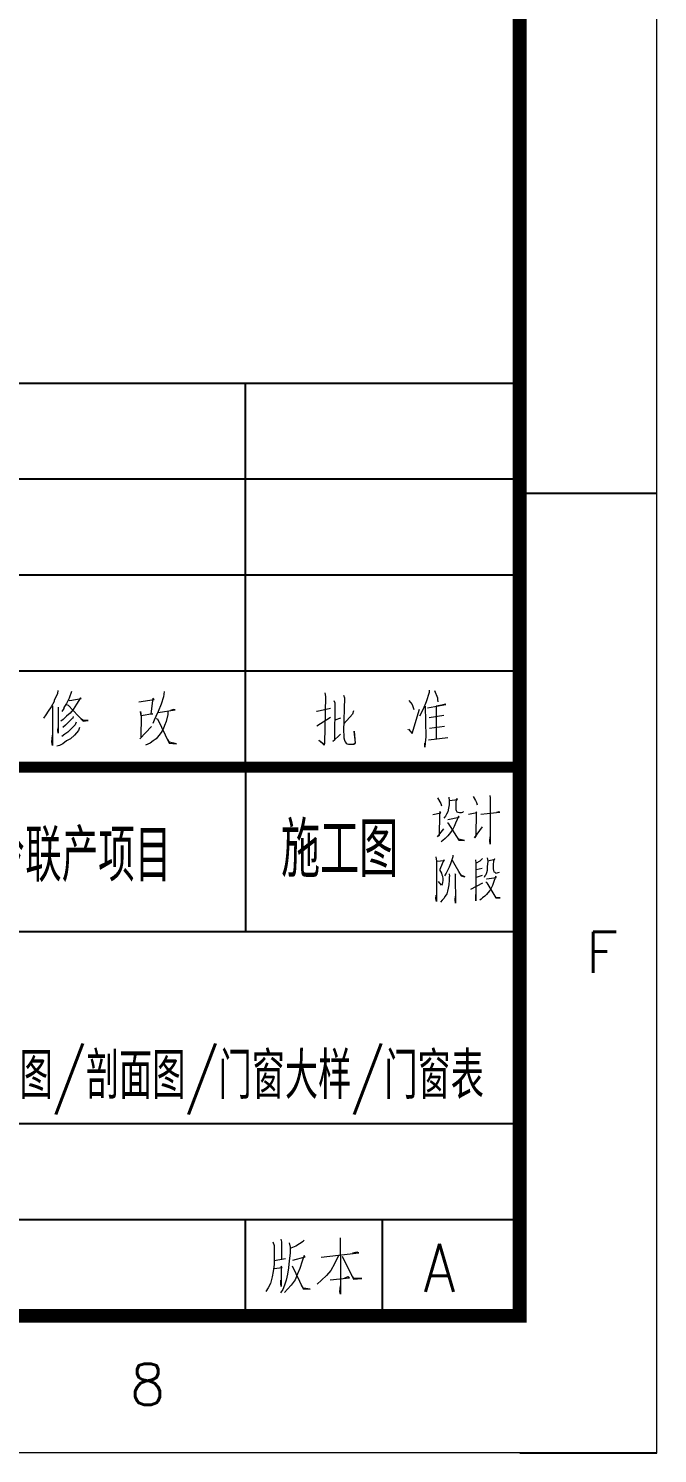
# Model space of a CAD drawing. Header units: millimetres. Extents: x 272502 to 382320, y 153465 to 264763.
# Drawn here: x 341240 to 345826, y 153485 to 163879 of the extents above; entities that cross this region are included whole.
import ezdxf
from ezdxf.enums import TextEntityAlignment as Align

# ---------------------------------------------------------------- set-up
doc = ezdxf.new("R2010")
doc.units = ezdxf.units.MM
doc.header["$LTSCALE"] = 1000
doc.layers.get('0').update_dxf_attribs({"color": 8})
doc.layers.add('PUB_TEXT', color=8, linetype='Continuous')
doc.layers.add('Version', color=8, linetype='Continuous')
doc.styles.add('D', font='geditxt', dxfattribs={"width": 0.75, "bigfont": 'dxt'})
doc.styles.add('HZ', font='geditxt.shx', dxfattribs={"width": 0.75, "bigfont": 'hzfs_1.shx'})
doc.styles.get("Standard").update_dxf_attribs({"font": 'txt', "bigfont": 'gbcbig.shx'})
doc.styles.add('TK', font='geditxt.shx', dxfattribs={"width": 0.75, "bigfont": 'hzfs_1.shx'})

# ---------------------------------------------------------------- blocks, each defined once
blk = doc.blocks.new('GEDI_WK_A2')
at = {"color": 3}
for p, q in [((584, 70), (594, 70)), ((584, 0), (594, 0))]:
    blk.add_line(p, q, dxfattribs=at)
for points, const_width in [([(0, 0), (594, 0), (594, 420), (0, 420)], 0.1), ([(25, 10), (584, 10), (584, 410), (25, 410)], 1)]:
    blk.add_lwpolyline(points, close=True, dxfattribs=dict(at, const_width=const_width))
blk.add_text('F', height=3, dxfattribs=at).set_placement((590, 35), align=Align.CENTER)
blk.add_text('8', height=3, dxfattribs=at).set_placement((556.87, 5), align=Align.MIDDLE)
blk = doc.blocks.new('GEDI_TQ_2012')
at = {"color": 2}
for p, q in [((-20, 40), (-20, 28)), ((0, 28), (-180, 28)), ((0, 14), (-170, 14)), ((0, 7), (-180, 7)), ((-20, 0), (-20, 7)), ((-10, 0), (-10, 7))]:
    blk.add_line(p, q, dxfattribs=at)
at = {"color": 7}
for p, q in [((0, 40), (0, 0)), ((0, 0), (-180, 0))]:
    blk.add_line(p, q, dxfattribs=at)
at = {"color": 2, "const_width": 0.8}
blk.add_lwpolyline([(-180, 40), (0, 40)], dxfattribs=at)
at = {"color": 7, "lineweight": 0}
for points in [[(-6, 37.76), (-5.75, 37.36), (-5.7, 37.18)], [(-5.16, 37.81), (-5.14, 37.55), (-5.14, 37.27), (-5.19, 37.01), (-5.25, 36.75), (-5.34, 36.58), (-5.42, 36.44), (-5.53, 36.29)], [(-5.12, 37.58), (-4.54, 37.64), (-4.58, 37.73), (-4.65, 37.5), (-4.65, 37.29), (-4.65, 37.12), (-4.65, 36.93), (-4.62, 36.84), (-4.58, 36.75), (-4.5, 36.72), (-4.39, 36.69), (-4.24, 36.69), (-4.15, 36.72), (-4.09, 36.78)], [(-3.4, 37.87), (-3.23, 37.58), (-3.14, 37.44), (-3.1, 37.27)], [(-2.18, 37.95), (-2.15, 37.76), (-2.15, 34.4), (-2.18, 34.63), (-2.15, 34.92)], [(-6.33, 36.55), (-5.75, 36.67), (-5.83, 36.78), (-5.85, 36.55), (-5.87, 35.03), (-5.98, 34.92), (-5.53, 35.51)], [(-5.25, 36.2), (-4.41, 36.35), (-4.47, 36.44), (-4.56, 36.2), (-4.67, 35.92), (-4.77, 35.69), (-4.88, 35.49), (-5.05, 35.23), (-5.25, 35), (-5.44, 34.8), (-5.6, 34.66), (-5.72, 34.57)], [(-3.72, 36.58), (-3.12, 36.69), (-3.16, 36.75), (-3.2, 34.97), (-3.29, 34.85), (-2.71, 35.66)], [(-2.84, 36.58), (-1.44, 36.72), (-1.53, 36.75), (-1.7, 36.69)], [(-5.27, 35.94), (-5.23, 35.94), (-4.44, 34.68), (-4.02, 34.66), (-4.44, 34.75), (-4.54, 34.85)], [(-6.12, 33.46), (-6.07, 33.14), (-6.07, 30.21), (-6.12, 30.42), (-6.1, 30.67)], [(-4.87, 33.6), (-4.87, 33.46), (-4.94, 33.25), (-5.05, 32.96), (-5.15, 32.71), (-5.26, 32.48), (-5.37, 32.28), (-5.49, 32.08)], [(-2.7, 33.34), (-2.91, 33.14), (-3.17, 33)], [(-2.38, 33.4), (-2.33, 33.14), (-2.36, 32.74), (-2.38, 32.48), (-2.42, 32.31), (-2.47, 32.16), (-2.53, 32.08), (-2.59, 31.96)], [(-2.33, 33.17), (-1.8, 33.29), (-1.84, 33.31), (-1.9, 33.14), (-1.93, 32.91), (-1.93, 32.6), (-1.9, 32.46), (-1.89, 32.37), (-1.82, 32.34), (-1.73, 32.28), (-1.47, 32.34)], [(-6.06, 33.14), (-5.48, 33.2), (-5.54, 33.25), (-5.82, 32.54), (-5.82, 32.48), (-5.78, 32.39), (-5.71, 32.28), (-5.67, 32.16), (-5.63, 32.05), (-5.6, 31.87), (-5.6, 31.73), (-5.63, 31.59), (-5.64, 31.47), (-5.69, 31.39), (-5.93, 31.68)], [(-5.15, 32.22), (-5.11, 32.05), (-5.15, 31.99), (-5.15, 31.76), (-5.17, 31.42), (-5.22, 31.19), (-5.26, 30.96), (-5.32, 30.76), (-5.43, 30.59), (-5.54, 30.44), (-5.64, 30.3), (-5.78, 30.16)], [(-4.91, 33.22), (-4.27, 32.08), (-4.01, 32.02), (-4.27, 32.13), (-4.42, 32.34)], [(-4.73, 32.25), (-4.68, 32.16), (-4.7, 32.13), (-4.68, 30.09), (-4.7, 30.33), (-4.68, 30.59)], [(-3.22, 33.25), (-3.2, 33), (-3.2, 30.27), (-3.2, 30.5), (-3.2, 30.73)], [(-3.17, 32.54), (-2.73, 32.65)], [(-3.56, 31.11), (-2.68, 31.56)], [(-2.73, 32.11), (-3.17, 31.96)], [(-2.42, 31.87), (-2.4, 31.87), (-1.71, 31.96), (-1.75, 32.05), (-1.86, 31.73), (-1.93, 31.53), (-1.99, 31.37), (-2.07, 31.19), (-2.18, 31.02), (-2.31, 30.85), (-2.42, 30.73), (-2.55, 30.61), (-2.7, 30.47), (-2.8, 30.38), (-2.91, 30.3)], [(-2.47, 31.65), (-2.4, 31.56), (-1.73, 30.47), (-1.41, 30.47), (-1.71, 30.5), (-1.82, 30.61)], [(-18, 5.38), (-17.91, 5.12), (-17.91, 4.33), (-17.91, 3.74), (-17.97, 3.22), (-18.05, 2.83), (-18.16, 2.36), (-18.33, 2.03), (-18.5, 1.77)], [(-16.8, 5.31), (-16.74, 4.99), (-16.74, 4.56), (-16.8, 4), (-16.85, 3.48), (-16.94, 3.02), (-17.03, 2.59), (-17.14, 2.23), (-17.27, 1.9), (-17.44, 1.67)], [(-17.41, 5.58), (-17.36, 5.38), (-17.36, 4.13)], [(-15.74, 5.51), (-15.79, 5.41), (-16.33, 5.08), (-16.69, 4.92)], [(-13.08, 5.69), (-13.06, 3), (-13.06, 1.56), (-13.12, 1.75), (-13.06, 2.19)], [(-17.89, 4.03), (-17.08, 4.17)], [(-16.55, 4.06), (-15.65, 4.3), (-15.72, 4.39), (-15.85, 3.97), (-16.02, 3.44), (-16.19, 3.05), (-16.38, 2.62), (-16.66, 2.23), (-16.94, 1.94), (-17.16, 1.7)], [(-13.2, 4.38), (-13.51, 3.79), (-13.78, 3.3), (-14.09, 2.94), (-14.45, 2.58), (-14.76, 2.31)], [(-14.48, 4.28), (-11.72, 4.58), (-11.84, 4.64), (-12.2, 4.55)], [(-12.95, 4.35), (-12.11, 2.67), (-11.5, 2.71), (-12.09, 2.74), (-12.25, 2.94)], [(-17.91, 3.44), (-17.33, 3.51), (-17.39, 3.61), (-17.39, 2.14), (-17.41, 2.33), (-17.41, 2.59)], [(-16.58, 3.64), (-15.79, 1.97), (-15.27, 1.94), (-15.77, 2), (-15.9, 2.2)], [(-13.81, 2.61), (-12.42, 2.77), (-12.53, 2.84), (-12.78, 2.74)]]:
    blk.add_lwpolyline(points, dxfattribs=at)
blk = doc.blocks.new('GEDI_Version_2012')
at = {"layer": 'Version', "color": 2}
for p, q in [((0, 28), (-180, 28)), ((-20, 0), (-20, 28)), ((0, 21), (-180, 21)), ((0, 14), (-180, 14)), ((0, 7), (-180, 7)), ((0, 0), (-180, 0))]:
    blk.add_line(p, q, dxfattribs=at)
at = {"layer": 'Version', "color": 7}
blk.add_line((0, 28), (0, 0), dxfattribs=at)
at = {"layer": 'Version', "color": 7, "lineweight": 0}
for points in [[(-33.67, 5.6), (-33.7, 5.39), (-33.95, 4.87), (-33.95, 4.8), (-34.17, 4.41), (-34.37, 4.08), (-34.56, 3.82), (-34.73, 3.59)], [(-32.67, 5.53), (-32.86, 5.04), (-33.04, 4.64), (-33.23, 4.35), (-33.25, 4.28), (-33.39, 4.06)], [(-25.92, 5.53), (-25.97, 5.13), (-26.14, 4.61), (-26.37, 4.06), (-26.53, 3.69), (-26.64, 3.43), (-26.75, 3.2)], [(-14.2, 5.43), (-14.17, 5.16), (-14.23, 1.75), (-14.26, 1.62), (-14.65, 1.98), (-14.26, 1.68)], [(-12.84, 5.26), (-12.78, 5.07), (-12.84, 2.64), (-12.81, 2.34), (-12.81, 2.15), (-12.78, 1.98), (-12.73, 1.85), (-12.65, 1.75), (-12.59, 1.72), (-12.48, 1.68), (-12.36, 1.68), (-12.09, 1.68), (-12, 1.75), (-11.97, 1.78), (-12.06, 2.64), (-12, 1.75), (-12.06, 1.72)], [(-6.6, 5.62), (-6.6, 5.46), (-6.83, 4.77), (-7.04, 4.24), (-7.3, 3.72)], [(-6.21, 5.59), (-5.99, 5.07), (-5.99, 4.93), (-5.96, 4.77)], [(-34.06, 4.48), (-34.06, 1.59), (-34.12, 1.86), (-34.06, 2.35)], [(-33.64, 4.38), (-33.64, 2.48), (-33.67, 2.71), (-33.64, 2.87)], [(-32.92, 4.91), (-32.81, 4.87), (-31.97, 5.01), (-32.03, 5.07), (-32.31, 4.61), (-32.56, 4.21), (-32.78, 3.95), (-33.04, 3.73), (-33.28, 3.49), (-33.45, 3.36)], [(-33.04, 4.58), (-32.92, 4.54), (-31.83, 3.36), (-31.47, 3.4), (-31.83, 3.4), (-31.97, 3.52)], [(-27.76, 4.77), (-26.64, 4.94), (-26.75, 5.04), (-26.89, 3.89), (-26.75, 3.89), (-27.59, 3.76), (-27.65, 4.06), (-27.59, 3.69), (-27.62, 2.21)], [(-26.37, 3.99), (-25.11, 4.18), (-25.25, 4.21), (-25.47, 4.15)], [(-14.82, 4.08), (-14.77, 4.08), (-13.79, 4.31)], [(-13.54, 4.87), (-13.48, 4.71), (-13.51, 1.98), (-13.62, 1.89), (-13.06, 2.41)], [(-8.14, 2.74), (-8.11, 2.77), (-7.85, 2.47), (-7.3, 4.24)], [(-8.08, 4.87), (-7.85, 4.57), (-7.72, 4.21)], [(-6.88, 4.45), (-6.85, 2.21), (-6.88, 1.78), (-6.91, 1.46), (-6.91, 1.75)], [(-6.71, 4.34), (-5.38, 4.57), (-5.43, 4.6), (-5.68, 4.54), (-6.1, 4.45), (-6.1, 2.08)], [(-32.33, 3.3), (-32.39, 3.16), (-32.42, 3.1), (-32.73, 2.78), (-32.78, 2.74), (-32.95, 2.57), (-33.17, 2.41), (-33.39, 2.24)], [(-32.56, 3.69), (-32.59, 3.59), (-32.62, 3.56), (-32.89, 3.3), (-33.12, 3.07), (-33.31, 2.9)], [(-25.66, 4.06), (-25.66, 3.85), (-25.77, 3.33), (-25.89, 3.04), (-26, 2.78), (-26.14, 2.54), (-26.31, 2.31), (-26.5, 2.08), (-26.72, 1.92), (-26.95, 1.76), (-27.11, 1.69), (-27.28, 1.62)], [(-26.5, 3.56), (-26.42, 3.52), (-25.56, 1.76), (-25.03, 1.72), (-25.53, 1.82), (-25.66, 2.02)], [(-14.79, 3.03), (-13.79, 3.65)], [(-13.06, 3.59), (-13.48, 3.43)], [(-12.12, 4.12), (-12.2, 3.88), (-12.81, 3.17)], [(-6.6, 3.62), (-5.52, 3.79)], [(-32.09, 2.9), (-32.17, 2.67), (-32.47, 2.35), (-32.75, 2.08), (-33.04, 1.92), (-33.31, 1.72), (-33.56, 1.59), (-33.75, 1.53)], [(-27.7, 2.08), (-26.84, 2.97)], [(-6.65, 2.01), (-5.23, 2.18)], [(-6.57, 2.84), (-5.49, 3)]]:
    blk.add_lwpolyline(points, dxfattribs=at)

msp = doc.modelspace()

# ---------------------------------------------------------------- block references
at = {"xscale": 100, "yscale": 100, "zscale": 100}
for name, p in [('GEDI_WK_A2', (286421.1, 153490.5)), ('GEDI_Version_2012', (344821.1, 158490.5)), ('GEDI_TQ_2012', (344821.1, 154490.5))]:
    msp.add_blockref(name, p, dxfattribs=at)

# ---------------------------------------------------------------- texts
at = {"color": 7, "style": 'D', "width": 0.75}
for s, height, p in [('施工图', 400, (343080.6, 157689.3)), ('%%P0.000m层平面图/屋面平面图/立面图/剖面图/门窗大样/门窗表', 340, (336477.1, 156071.4))]:
    msp.add_text(s, height=height, rotation=360, dxfattribs=at).set_placement(p)
at = {"style": 'TK', "width": 0.85}
msp.add_attdef('A', (344121.1, 154665.5), '', height=350, dxfattribs=at)
at = {"layer": 'PUB_TEXT', "style": 'HZ', "width": 0.7}
msp.add_text(' 中电四会2x400MW级燃气热电冷联产项目  ', height=380.315, dxfattribs=at).set_placement((336716.5, 157656.6))

doc.saveas('drawing.dxf')
